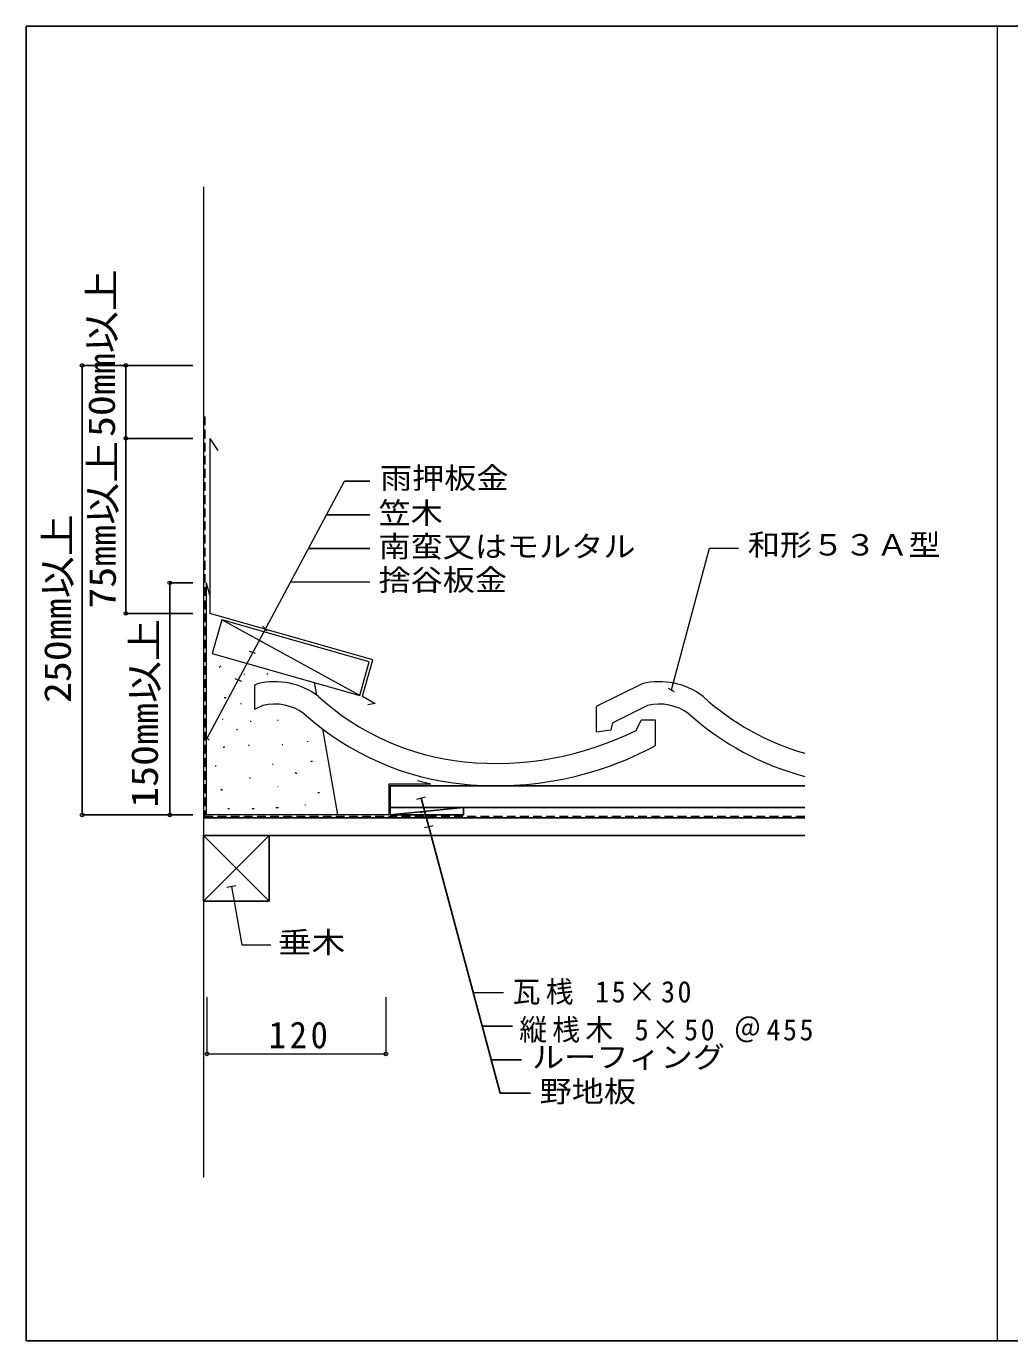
# Model space of a CAD drawing. Units: millimetres, scale not verified. Extents: x -1414 to 1355, y -1363 to 1537.
# Drawn here: x -1414 to -741, y -1363 to -463 of the extents above; entities that cross this region are included whole.
import ezdxf
from ezdxf.enums import TextEntityAlignment as Align

# ---------------------------------------------------------------- set-up
doc = ezdxf.new("R2010")
doc.units = ezdxf.units.MM
doc.header["$LTSCALE"] = 5
doc.header["$PDMODE"] = 32
doc.header["$PDSIZE"] = 2.5
doc.linetypes.add('DASHED1', pattern=[1.8, 1.2, -0.6])
doc.layers.add('0-0', color=7, linetype='Continuous', lineweight=18)
doc.styles.add('ＭＳ ゴシック', font='')
doc.styles.get('ＭＳ ゴシック').set_extended_font_data('MS Gothic')

msp = doc.modelspace()

# ---------------------------------------------------------------- linework, layer by layer
at = {"layer": '0-0', "color": 3, "lineweight": 25}
for p, q in [((-1414.025, -1363.32), (-1414.025, -462.819)), ((-1414.025, -462.819), (-84.775, -462.819)), ((-1414.025, -1363.32), (-84.775, -1363.32))]:
    msp.add_line(p, q, dxfattribs=at)
at = {"layer": '0-0', "color": 3}
for p, q in [((-749.4, -462.819), (-749.4, -1363.32)), ((-1288.296, -745.113), (-1288.296, -865.113)), ((-1288.296, -745.113), (-1282.912, -753.539)), ((-1290.796, -844.104), (-1288.653, -852.286)), ((-1290.796, -844.104), (-1290.796, -1003.104)), ((-1176.696, -896.76), (-1288.296, -865.113)), ((-1183.79, -921.774), (-1176.696, -896.76)), ((-1137.153, -982.104), (-1146.27, -979.842)), ((-1137.153, -982.104), (-1165.796, -982.104))]:
    msp.add_line(p, q, dxfattribs=at)
at = {"layer": '0-0'}
for p, q in [((-1292.796, -572.78), (-1292.796, -1017.104)), ((-1290.221, -950.412), (-1196.14, -774.491)), ((-972.38, -917.515), (-946.316, -820.243)), ((-946.316, -820.243), (-926.315, -820.243)), ((-1233.04, -843.491), (-1178.833, -843.491)), ((-1185.713, -921.229), (-1280.183, -869.492)), ((-1252.211, -873.788), (-1249.302, -877.004)), ((-1261.494, -890.836), (-1257.362, -892.339)), ((-1280.86, -900.996), (-1282.048, -902.185)), ((-1264.817, -906.343), (-1264.817, -906.938)), ((-1248.711, -906.553), (-1249.289, -906.937)), ((-1271.262, -909.621), (-1266.754, -911.499)), ((-1255.791, -913.282), (-1257.796, -914.275)), ((-1257.796, -914.275), (-1257.796, -930.969)), ((-1216.835, -912.403), (-1215.341, -920.964)), ((-992.423, -913.282), (-1023.797, -928.821)), ((-974.662, -916.374), (-970.386, -918.512)), ((-1277.295, -922.98), (-1278.483, -922.98)), ((-1267.316, -926.678), (-1266.987, -926.678)), ((-1252.164, -928.179), (-1257.796, -930.969)), ((-1023.797, -928.821), (-1023.797, -946.18)), ((-988.797, -928.179), (-1012.55, -939.945)), ((-1279.672, -937.24), (-1279.672, -937.835)), ((-1269.571, -944.37), (-1270.165, -944.964)), ((-1260.065, -939.023), (-1260.659, -939.023)), ((-1241.958, -938.204), (-1241.629, -938.204)), ((-1211.303, -944.116), (-1201.015, -1003.104)), ((-1023.797, -946.18), (-1013.529, -944.835)), ((-1013.529, -944.835), (-1012.55, -939.945)), ((-996.494, -945.257), (-992.954, -938.179)), ((-983.165, -938.179), (-992.954, -938.179)), ((-983.165, -955.631), (-983.165, -938.179)), ((-1292.346, -948.349), (-1288.751, -951.838)), ((-1221.56, -952.494), (-1221.56, -953.093)), ((-1278.483, -956.254), (-1279.078, -957.441)), ((-1261.253, -955.659), (-1261.847, -955.659)), ((-1238.78, -954.849), (-1238.443, -954.849)), ((-1284.77, -969.49), (-1284.112, -969.49)), ((-1245.526, -968.071), (-1244.927, -968.67)), ((-1219.164, -966.274), (-1217.965, -966.274)), ((-1261.104, -977.658), (-1260.505, -977.658)), ((-1229.948, -974.063), (-1228.75, -974.662)), ((-1280.876, -985.446), (-1279.678, -986.046)), ((-1241.817, -983.526), (-1241.48, -983.526)), ((-1214.371, -987.843), (-1213.172, -987.843)), ((-1276.083, -998.628), (-1274.884, -998.628)), ((-1259.307, -998.628), (-1258.108, -998.628)), ((-1243.13, -998.029), (-1241.332, -998.029)), ((-1223.357, -996.231), (-1222.759, -996.231)), ((-1146.588, -992.303), (-1140.793, -990.75)), ((-1144.118, -1001.523), (-1138.322, -999.97)), ((-1143.218, -1004.88), (-1137.423, -1003.327)), ((-1141.335, -1011.805), (-1135.54, -1010.252)), ((-1276.703, -1052.59), (-1270.533, -1051.503)), ((-1273.618, -1052.047), (-1266.566, -1092.042)), ((-1292.796, -1062.104), (-1292.796, -1251.183)), ((-1266.566, -1092.042), (-1246.565, -1092.042)), ((-1107.976, -1124.814), (-1087.271, -1124.814)), ((-1290.296, -1166.819), (-1290.296, -1127.852)), ((-1167.796, -1127.852), (-1167.796, -1166.819)), ((-1290.296, -1166.819), (-1167.796, -1166.819))]:
    msp.add_line(p, q, dxfattribs=at)
at = {"layer": '0-0', "lineweight": 25}
for p, q in [((-1375.819, -695.113), (-1375.819, -1003.104)), ((-1299.902, -695.113), (-1375.819, -695.113)), ((-1345.819, -695.113), (-1345.819, -865.113)), ((-1299.902, -745.113), (-1345.819, -745.113)), ((-1196.14, -774.491), (-1178.833, -774.491)), ((-1208.44, -797.491), (-1178.833, -797.491)), ((-1220.74, -820.491), (-1178.833, -820.491)), ((-1299.902, -865.113), (-1345.819, -865.113)), ((-1164.796, -983.104), (-1164.796, -998.104)), ((-881.067, -983.104), (-1164.796, -983.104)), ((-881.067, -998.104), (-1164.796, -998.104)), ((-1164.796, -998.104), (-1164.796, -1003.104)), ((-1143.69, -991.527), (-1089.488, -1193.814)), ((-1299.902, -1003.104), (-1375.819, -1003.104)), ((-881.067, -1005.104), (-1292.796, -1005.104)), ((-1292.796, -1062.104), (-1247.796, -1017.104)), ((-1292.796, -1017.104), (-1247.796, -1062.104)), ((-1247.796, -1017.104), (-1247.796, -1062.104)), ((-1247.796, -1062.104), (-1292.796, -1062.104)), ((-1101.813, -1147.814), (-1081.108, -1147.814)), ((-1095.65, -1170.814), (-1074.945, -1170.814)), ((-1089.488, -1193.814), (-1068.782, -1193.814))]:
    msp.add_line(p, q, dxfattribs=at)
at = {"layer": '0-0', "color": 6, "linetype": 'DASHED1'}
for p in [(-1291.796, -730.113), (-881.067, -1004.104)]:
    msp.add_line(p, (-1291.796, -1004.104), dxfattribs=at)
at = {"layer": '0-0', "lineweight": 25}
for points in [[(-1299.902, -844.104), (-1315.819, -844.104), (-1315.819, -1003.104)], [(-881.067, -1017.104), (-1292.796, -1017.104), (-1292.796, -1062.104)]]:
    msp.add_lwpolyline(points, dxfattribs=at)
at = {"layer": '0-0'}
msp.add_lwpolyline([(-1185.713, -921.229), (-1179.166, -898.139), (-1280.183, -869.492), (-1286.731, -892.581)], close=True, dxfattribs=at)
at = {"layer": '0-0', "color": 3}
for points in [[(-1183.79, -921.774), (-1175.186, -926.871), (-1180.132, -927.603)], [(-1165.796, -982.104), (-1165.796, -1003.104), (-1290.796, -1003.104)]]:
    msp.add_lwpolyline(points, dxfattribs=at)
at = {"layer": '0-0', "lineweight": 25}
msp.add_lwpolyline([(-1164.796, -1003.104), (-1114.796, -998.104), (-1114.796, -1003.104)], close=True, dxfattribs=at)
at = {"layer": '0-0'}
for centre, radius, start, end in [((-1244.02, -961.635), 49.766, 52.85953, 103.68216), ((-980.652, -961.635), 49.766, 52.85953, 103.68216), ((-1244.02, -961.635), 34.433, 53.88403, 103.68216), ((-1095.995, -792.369), 175.253, 227.6869, 264.09868), ((-980.652, -961.635), 34.433, 53.88403, 103.68216), ((-832.628, -792.369), 175.253, 227.6869, 253.95477), ((-1095.995, -792.369), 190.586, 227.9183, 264.57494), ((-832.628, -792.369), 190.586, 227.9183, 255.27621), ((-1092.494, -751.843), 215.929, 264.28014, 296.39719), ((-1092.494, -751.843), 231.262, 264.66052, 298.21292)]:
    msp.add_arc(centre, radius, start, end, dxfattribs=at)
for p in [(-1375.819, -695.113), (-1345.819, -695.113), (-1345.819, -745.113), (-1315.819, -844.104), (-1345.819, -865.113), (-1375.819, -1003.104), (-1315.819, -1003.104)]:
    msp.add_point(p, dxfattribs=at)
at = {"layer": '0-0', "color": 3}
for p in [(-1290.296, -1166.819), (-1167.796, -1166.819)]:
    msp.add_point(p, dxfattribs=at)

# ---------------------------------------------------------------- texts
at = {"layer": '0-0', "color": 3, "style": 'ＭＳ ゴシック', "width": 1.15}
for s, p in [('50㎜以上', (-1347.828, -744.215)), ('75㎜以上', (-1347.24, -861.801)), ('250㎜以上', (-1378.022, -926.444)), ('150㎜以上', (-1318.431, -998.201))]:
    msp.add_text(s, height=18.33, rotation=90, dxfattribs=at).set_placement(p, align=Align.BOTTOM_LEFT)
at = {"layer": '0-0', "style": 'ＭＳ ゴシック'}
for s, width, p in [('雨押板金', 1.1, (-1171.844, -784.004)), ('笠木', 1.1, (-1172.87, -807.965)), ('南蛮又はモルタル', 1.1, (-1172.87, -830.899)), ('和形５３Ａ型', 1.1, (-920.013, -829.796)), ('捨谷板金', 1.1, (-1172.87, -853.833)), ('垂木', 1.15, (-1241.69, -1102.096)), ('ルーフィング', 1.1, (-1067.729, -1180.719)), ('野地板', 1.1, (-1062.568, -1204.279))]:
    msp.add_text(s, height=14.66, dxfattribs=dict(at, width=width)).set_placement(p, align=Align.BOTTOM_LEFT)
at = {"layer": '0-0', "char_height": 14.66, "attachment_point": 7, "style": 'ＭＳ ゴシック'}
for s, insert in [('\\T1.19;\\W0.95;瓦桟\\~15×30', (-1080.968, -1133.149)), ('\\T1.19;\\W0.95;縦桟木\\~5×50\\~＠455', (-1076.48, -1159.178))]:
    msp.add_mtext(s, dxfattribs=dict(at, insert=insert))
at = {"layer": '0-0', "color": 3, "insert": (-1248.027, -1163.251), "char_height": 18.33, "attachment_point": 7, "style": 'ＭＳ ゴシック'}
msp.add_mtext('\\T1.21;\\W0.95;120', dxfattribs=at)

doc.saveas('drawing.dxf')
